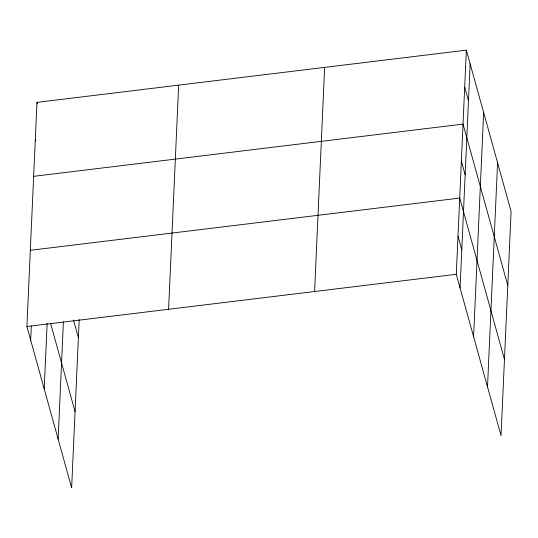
<?xml version="1.0" encoding="UTF-8"?>
<svg xmlns="http://www.w3.org/2000/svg" width="538" height="538" viewBox="0 0 538 538"><rect width="100%" height="100%" fill="white"/><g stroke="black" fill="none" stroke-linecap="round" stroke-linejoin="round"><path stroke-width="0.81" d="M79.2 319.599L71.648 487.852L26.9 326.505L36.967 102.368L466.352 50.148L511.1 211.495L501.033 435.632L456.291 274.286L466.352 50.148M30.686 340.151L31.318 326.068M44.203 388.893L47.142 323.452M58.131 439.116L63.397 321.811M168.596 309.276L178.663 85.132M314.589 291.522L324.656 67.378M460.077 287.931L470.138 63.793M473.595 336.674L483.655 112.529M487.515 386.889L497.583 162.752M33.645 176.336L463.036 124.11L507.778 285.456M30.323 250.298L459.714 198.078L504.456 359.424M26.9 326.505L456.291 274.286M464.697 87.129L468.477 100.774M461.375 161.097L465.155 174.742M457.999 236.182L461.786 249.827M36.967 102.368L37.411 103.975M35.306 139.349L35.75 140.956M73.511 320.103L78.387 337.676M50.545 323.217L75.064 411.644"/></g></svg>
